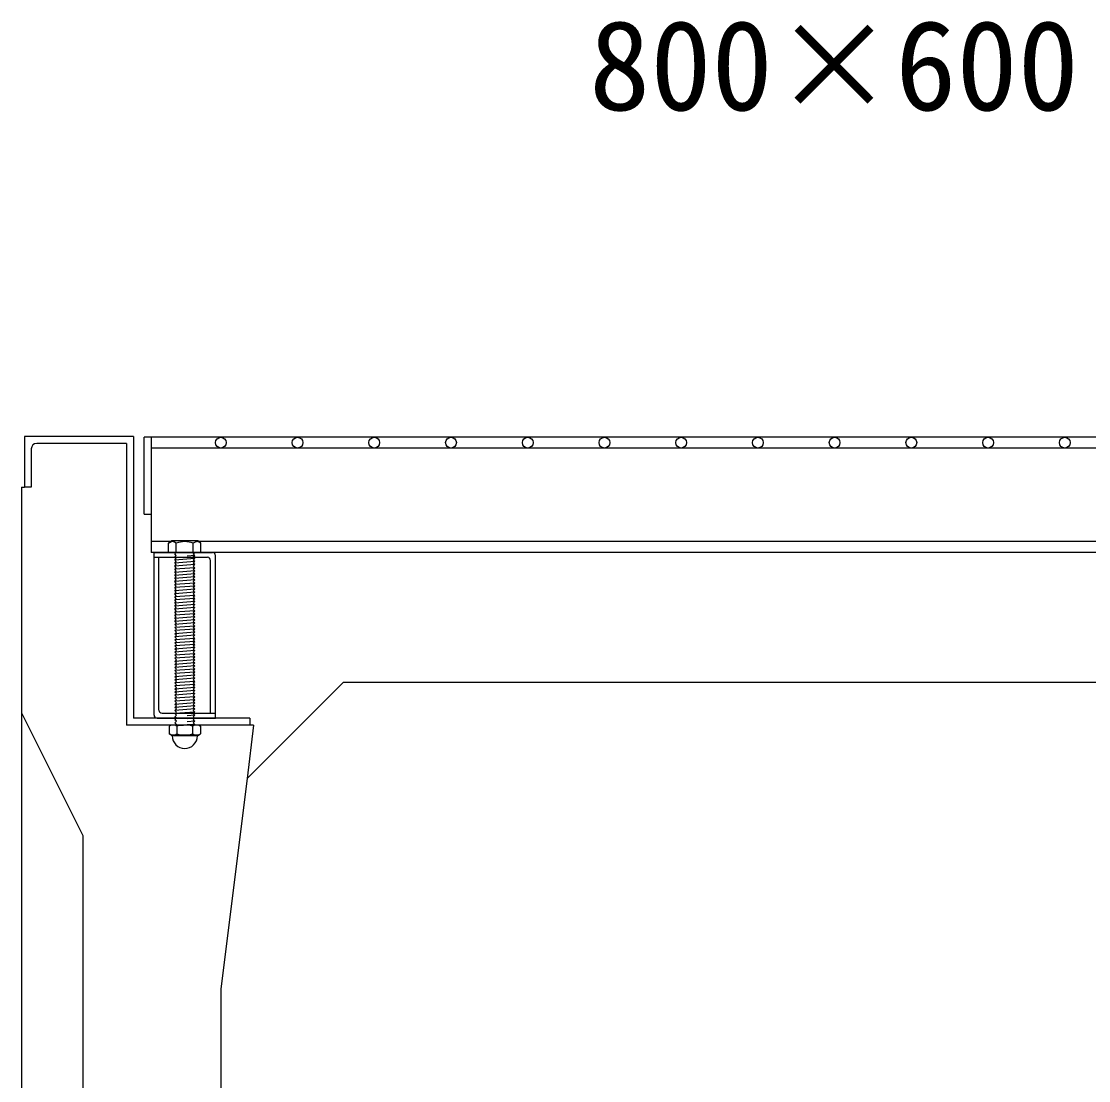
# Model space of a CAD drawing. Units: millimetres, scale not verified. Extents: x -16800 to 16800, y -5940 to 5940.
# Drawn here: x -14530 to -13834, y -1150 to -459 of the extents above; entities that cross this region are included whole.
import ezdxf
from ezdxf.enums import TextEntityAlignment as Align

# ---------------------------------------------------------------- set-up
doc = ezdxf.new("R2010")
doc.units = ezdxf.units.MM
doc.header["$LTSCALE"] = 20
doc.linetypes.add('DOTTED', pattern=[1.75, 0.25, -1.5])
for name, color, linetype, lineweight in [('0-2_HATCH', 6, 'Continuous', 25), ('0-5_OUTLINE', 3, 'Continuous', 25), ('0-6_TXT', 7, 'Continuous', 25)]:
    doc.layers.add(name, color=color, linetype=linetype, lineweight=lineweight)
doc.styles.add('ＭＳ ゴシック', font='')
doc.styles.get('ＭＳ ゴシック').set_extended_font_data('MS Gothic')

msp = doc.modelspace()

# ---------------------------------------------------------------- linework, layer by layer
at = {"layer": '0-2_HATCH'}
for p, q in [((-14457, -729.85), (-14457, -913.35)), ((-14461.5, -734.35), (-14520, -734.35)), ((-14461.5, -734.35), (-14461.5, -917.85)), ((-13550, -730.35), (-14450, -730.35)), ((-14450, -780.35), (-14450, -730.35)), ((-14445.5, -730.35), (-14445.5, -805.35)), ((-14523.5, -737.85), (-14523.5, -762.85)), ((-13554.5, -737.35), (-14445.5, -737.35)), ((-14523.5, -762.85), (-14528, -762.85)), ((-14450, -780.35), (-14445.5, -780.35)), ((-14432.68, -798.35), (-14445.5, -798.35)), ((-14432, -797.84), (-14434, -799.34)), ((-14434, -805.34), (-14434, -799.34)), ((-14433.67, -799.07), (-14432, -797.84)), ((-14415, -797.85), (-14432, -797.84)), ((-14429, -805.35), (-14429, -799.34)), ((-14418, -805.35), (-14418, -799.34)), ((-14413.33, -799.07), (-14415, -797.85)), ((-13585.68, -798.35), (-14414.32, -798.35)), ((-14413, -805.35), (-14413, -799.34)), ((-13554.5, -805.35), (-14445.5, -805.35)), ((-14443.5, -911.35), (-14443.5, -805.35)), ((-14443.5, -805.35), (-14405.5, -805.35)), ((-14413, -805.35), (-14434, -805.34)), ((-14430, -805.35), (-14417, -805.34)), ((-14430, -806.35), (-14429, -805.35)), ((-14429, -807.35), (-14430, -806.35)), ((-14418, -806.35), (-14417, -805.35)), ((-14417, -807.35), (-14418, -806.35)), ((-14443.5, -808.55), (-14408.7, -808.55)), ((-14440.3, -908.15), (-14440.3, -808.55)), ((-14430, -808.35), (-14429, -807.35)), ((-14429, -809.35), (-14430, -808.35)), ((-14430, -810.35), (-14429, -809.35)), ((-14417, -809.35), (-14430, -810.35)), ((-14429, -811.35), (-14430, -810.35)), ((-14430, -812.35), (-14429, -811.35)), ((-14417, -811.35), (-14430, -812.35)), ((-14429, -813.34), (-14430, -812.35)), ((-14430, -814.35), (-14429, -813.34)), ((-14417, -813.34), (-14430, -814.35)), ((-14418, -810.35), (-14417, -809.35)), ((-14417, -811.35), (-14418, -810.35)), ((-14418, -812.35), (-14417, -811.35)), ((-14417, -813.34), (-14418, -812.35)), ((-14418, -814.35), (-14417, -813.34)), ((-14406.7, -910.15), (-14406.7, -810.55)), ((-14403.5, -913.35), (-14403.5, -807.35)), ((-14429, -815.35), (-14430, -814.35)), ((-14430, -816.35), (-14429, -815.35)), ((-14417, -815.35), (-14430, -816.35)), ((-14429, -817.34), (-14430, -816.35)), ((-14417, -817.34), (-14430, -818.35)), ((-14430, -818.35), (-14429, -817.34)), ((-14417, -819.35), (-14430, -820.35)), ((-14429, -821.34), (-14430, -820.35)), ((-14417, -815.35), (-14418, -814.35)), ((-14418, -818.35), (-14417, -817.34)), ((-14417, -819.35), (-14418, -818.35)), ((-14418, -820.35), (-14417, -819.35)), ((-14417, -821.34), (-14418, -820.35)), ((-14430, -822.34), (-14429, -821.34)), ((-14417, -821.35), (-14430, -822.35)), ((-14429, -823.34), (-14430, -822.34)), ((-14417, -823.34), (-14430, -824.34)), ((-14430, -824.34), (-14429, -823.34)), ((-14429, -825.34), (-14430, -824.34)), ((-14417, -825.34), (-14430, -826.34)), ((-14430, -826.34), (-14429, -825.34)), ((-14429, -827.34), (-14430, -826.34)), ((-14417, -827.34), (-14430, -828.34)), ((-14430, -828.34), (-14429, -827.34)), ((-14418, -822.35), (-14417, -821.35)), ((-14418, -822.35), (-14417, -823.35)), ((-14418, -824.34), (-14417, -823.34)), ((-14418, -824.34), (-14417, -825.34)), ((-14418, -826.34), (-14417, -825.34)), ((-14418, -826.34), (-14417, -827.34)), ((-14418, -828.34), (-14417, -827.34)), ((-14429, -829.34), (-14430, -828.34)), ((-14417, -829.34), (-14430, -830.34)), ((-14430, -830.34), (-14429, -829.34)), ((-14429, -831.34), (-14430, -830.34)), ((-14417, -831.34), (-14430, -832.34)), ((-14430, -832.34), (-14429, -831.34)), ((-14429, -833.34), (-14430, -832.34)), ((-14417, -833.34), (-14430, -834.34)), ((-14430, -834.34), (-14429, -833.34)), ((-14429, -835.34), (-14430, -834.34)), ((-14418, -828.34), (-14417, -829.34)), ((-14418, -830.34), (-14417, -829.34)), ((-14418, -830.34), (-14417, -831.34)), ((-14418, -832.34), (-14417, -831.34)), ((-14418, -832.34), (-14417, -833.34)), ((-14418, -834.34), (-14417, -833.34)), ((-14418, -834.34), (-14417, -835.34)), ((-14417, -835.34), (-14430, -836.34)), ((-14430, -836.34), (-14429, -835.34)), ((-14429, -837.34), (-14430, -836.34)), ((-14417, -837.34), (-14430, -838.34)), ((-14430, -838.34), (-14429, -837.34)), ((-14429, -839.34), (-14430, -838.34)), ((-14417, -839.34), (-14430, -840.34)), ((-14430, -840.34), (-14429, -839.34)), ((-14429, -841.34), (-14430, -840.34)), ((-14417, -841.34), (-14430, -842.34)), ((-14430, -842.34), (-14429, -841.34)), ((-14418, -836.34), (-14417, -835.34)), ((-14418, -836.34), (-14417, -837.34)), ((-14418, -838.34), (-14417, -837.34)), ((-14418, -838.34), (-14417, -839.34)), ((-14418, -840.34), (-14417, -839.34)), ((-14418, -840.34), (-14417, -841.34)), ((-14418, -842.34), (-14417, -841.34)), ((-14429, -843.34), (-14430, -842.34)), ((-14417, -843.34), (-14430, -844.34)), ((-14430, -844.34), (-14429, -843.34)), ((-14429, -845.34), (-14430, -844.34)), ((-14417, -845.34), (-14430, -846.34)), ((-14430, -846.34), (-14429, -845.34)), ((-14429, -847.34), (-14430, -846.34)), ((-14417, -847.34), (-14430, -848.34)), ((-14430, -848.34), (-14429, -847.34)), ((-14429, -849.34), (-14430, -848.34)), ((-14418, -842.34), (-14417, -843.34)), ((-14418, -844.34), (-14417, -843.34)), ((-14418, -844.34), (-14417, -845.35)), ((-14418, -846.34), (-14417, -845.34)), ((-14418, -846.34), (-14417, -847.34)), ((-14418, -848.34), (-14417, -847.34)), ((-14418, -848.34), (-14417, -849.35)), ((-14417, -849.35), (-14430, -850.35)), ((-14430, -850.35), (-14429, -849.35)), ((-14429, -851.35), (-14430, -850.35)), ((-14416.99, -851.35), (-14429.99, -852.35)), ((-14429.99, -852.35), (-14428.99, -851.35)), ((-14428.99, -853.35), (-14429.99, -852.35)), ((-14416.99, -853.35), (-14429.99, -854.35)), ((-14429.99, -854.35), (-14428.99, -853.35)), ((-14428.99, -855.35), (-14429.99, -854.35)), ((-14416.99, -855.35), (-14429.99, -856.35)), ((-14429.99, -856.35), (-14428.99, -855.35)), ((-14418, -850.35), (-14417, -849.35)), ((-14418, -850.35), (-14416.99, -851.35)), ((-14417.99, -852.35), (-14416.99, -851.35)), ((-14417.99, -852.35), (-14416.99, -853.35)), ((-14417.99, -854.35), (-14416.99, -853.35)), ((-14417.99, -854.35), (-14416.99, -855.35)), ((-14417.99, -856.35), (-14416.99, -855.35)), ((-14428.99, -857.35), (-14429.99, -856.35)), ((-14416.99, -857.35), (-14429.99, -858.35)), ((-14429.99, -858.35), (-14428.99, -857.35)), ((-14428.99, -859.35), (-14429.99, -858.35)), ((-14416.98, -859.36), (-14429.99, -860.36)), ((-14429.99, -860.36), (-14428.99, -859.36)), ((-14428.99, -861.36), (-14429.99, -860.36)), ((-14416.98, -861.36), (-14429.98, -862.36)), ((-14429.98, -862.36), (-14428.98, -861.36)), ((-14428.98, -863.36), (-14429.98, -862.36)), ((-14417.99, -856.35), (-14416.99, -857.35)), ((-14417.99, -858.35), (-14416.99, -857.35)), ((-14417.99, -858.35), (-14416.98, -859.36)), ((-14417.98, -860.36), (-14416.98, -859.36)), ((-14417.98, -860.36), (-14416.98, -861.36)), ((-14417.98, -862.36), (-14416.98, -861.36)), ((-14417.98, -862.36), (-14416.98, -863.36)), ((-14416.99, -863.35), (-14429.99, -864.35)), ((-14429.99, -864.35), (-14428.99, -863.35)), ((-14428.99, -865.35), (-14429.99, -864.35)), ((-14416.99, -865.35), (-14429.99, -866.35)), ((-14429.99, -866.35), (-14428.99, -865.35)), ((-14428.99, -867.35), (-14429.99, -866.35)), ((-14416.99, -867.35), (-14429.99, -868.35)), ((-14429.99, -868.35), (-14428.99, -867.35)), ((-14428.99, -869.35), (-14429.99, -868.35)), ((-14416.98, -869.35), (-14429.98, -870.35)), ((-14429.98, -870.35), (-14428.98, -869.35)), ((-14417.99, -864.35), (-14416.99, -863.35)), ((-14417.99, -864.35), (-14416.99, -865.35)), ((-14417.99, -866.35), (-14416.99, -865.35)), ((-14417.99, -866.35), (-14416.99, -867.35)), ((-14417.99, -868.35), (-14416.99, -867.35)), ((-14417.99, -868.35), (-14416.98, -869.36)), ((-14417.98, -870.36), (-14416.98, -869.36)), ((-14428.98, -871.35), (-14429.98, -870.35)), ((-14416.98, -871.36), (-14429.98, -872.36)), ((-14429.98, -872.36), (-14428.98, -871.36)), ((-14428.98, -873.36), (-14429.98, -872.36)), ((-14416.98, -873.36), (-14429.98, -874.36)), ((-14429.98, -874.36), (-14428.98, -873.36)), ((-14428.98, -875.36), (-14429.98, -874.36)), ((-14416.98, -875.36), (-14429.98, -876.36)), ((-14429.98, -876.36), (-14428.98, -875.36)), ((-14428.98, -877.36), (-14429.98, -876.36)), ((-14417.98, -870.36), (-14416.98, -871.36)), ((-14417.98, -872.36), (-14416.98, -871.36)), ((-14417.98, -872.36), (-14416.98, -873.36)), ((-14417.98, -874.36), (-14416.98, -873.36)), ((-14417.98, -874.36), (-14416.98, -875.36)), ((-14417.98, -876.36), (-14416.98, -875.36)), ((-14417.98, -876.36), (-14416.97, -877.36)), ((-14416.97, -877.36), (-14429.97, -878.36)), ((-14429.97, -878.36), (-14428.97, -877.36)), ((-14428.97, -879.36), (-14429.97, -878.36)), ((-14429.97, -880.36), (-14428.97, -879.36)), ((-14416.97, -879.37), (-14429.97, -880.37)), ((-14428.97, -881.36), (-14429.97, -880.37)), ((-14416.97, -881.37), (-14429.97, -882.37)), ((-14429.97, -882.37), (-14428.97, -881.37)), ((-14428.97, -883.37), (-14429.97, -882.37)), ((-14417.97, -878.36), (-14416.97, -877.36)), ((-14417.97, -878.36), (-14416.97, -879.37)), ((-14417.97, -880.37), (-14416.97, -879.37)), ((-14417.97, -880.37), (-14416.97, -881.37)), ((-14417.97, -882.37), (-14416.97, -881.37)), ((-14417.97, -882.37), (-14416.97, -883.37)), ((-14416.97, -883.37), (-14429.97, -884.37)), ((-14429.97, -884.37), (-14428.97, -883.37)), ((-14428.97, -885.37), (-14429.97, -884.37)), ((-14416.96, -885.37), (-14429.96, -886.37)), ((-14429.96, -886.37), (-14428.96, -885.37)), ((-14428.96, -887.37), (-14429.96, -886.37)), ((-14416.96, -887.37), (-14429.96, -888.37)), ((-14429.96, -888.37), (-14428.96, -887.37)), ((-14428.96, -889.37), (-14429.96, -888.37)), ((-14429.96, -890.37), (-14428.96, -889.37)), ((-14416.96, -889.38), (-14429.96, -890.38)), ((-14417.97, -884.37), (-14416.97, -883.37)), ((-14417.97, -884.37), (-14416.96, -885.37)), ((-14417.96, -886.37), (-14416.96, -885.37)), ((-14417.96, -886.37), (-14416.96, -887.37)), ((-14417.96, -888.37), (-14416.96, -887.37)), ((-14417.96, -888.37), (-14416.96, -889.38)), ((-14417.96, -890.38), (-14416.96, -889.38)), ((-14428.96, -891.37), (-14429.96, -890.38)), ((-14416.96, -891.38), (-14429.96, -892.38)), ((-14429.96, -892.38), (-14428.96, -891.38)), ((-14428.96, -893.38), (-14429.96, -892.38)), ((-14416.95, -893.38), (-14429.96, -894.38)), ((-14429.96, -894.38), (-14428.96, -893.38)), ((-14428.96, -895.38), (-14429.96, -894.38)), ((-14416.95, -895.38), (-14429.95, -896.38)), ((-14429.95, -896.38), (-14428.95, -895.38)), ((-14428.95, -897.38), (-14429.95, -896.38)), ((-14417.96, -890.38), (-14416.96, -891.38)), ((-14417.96, -892.38), (-14416.96, -891.38)), ((-14417.96, -892.38), (-14416.95, -893.38)), ((-14417.96, -894.38), (-14416.95, -893.38)), ((-14417.95, -894.38), (-14416.95, -895.38)), ((-14417.95, -896.38), (-14416.95, -895.38)), ((-14417.95, -896.38), (-14416.95, -897.38)), ((-14416.95, -897.38), (-14429.95, -898.38)), ((-14429.95, -898.38), (-14428.95, -897.38)), ((-14428.95, -899.38), (-14429.95, -898.38)), ((-14416.95, -899.39), (-14429.95, -900.39)), ((-14429.95, -900.39), (-14428.95, -899.39)), ((-14428.95, -901.39), (-14429.95, -900.39)), ((-14416.95, -901.39), (-14429.95, -902.39)), ((-14429.95, -902.39), (-14428.95, -901.39)), ((-14428.95, -903.39), (-14429.95, -902.39)), ((-14416.94, -903.39), (-14429.94, -904.39)), ((-14429.94, -904.39), (-14428.94, -903.39)), ((-14417.95, -898.38), (-14416.95, -897.38)), ((-14417.95, -898.38), (-14416.95, -899.39)), ((-14417.95, -900.39), (-14416.95, -899.39)), ((-14417.95, -900.39), (-14416.95, -901.39)), ((-14417.95, -902.39), (-14416.95, -901.39)), ((-14417.94, -902.39), (-14416.94, -903.39)), ((-14417.94, -904.39), (-14416.94, -903.39)), ((-14438.3, -910.15), (-14403.5, -910.15)), ((-14428.94, -905.39), (-14429.94, -904.39)), ((-14416.94, -905.39), (-14429.94, -906.39)), ((-14429.94, -906.39), (-14428.94, -905.39)), ((-14428.94, -907.39), (-14429.94, -906.39)), ((-14416.94, -907.39), (-14429.94, -908.39)), ((-14429.94, -908.39), (-14428.94, -907.39)), ((-14428.94, -909.39), (-14429.94, -908.39)), ((-14416.94, -909.4), (-14429.94, -910.4)), ((-14429.94, -910.4), (-14428.94, -909.4)), ((-14428.94, -911.4), (-14429.94, -910.4)), ((-14417.94, -904.39), (-14416.94, -905.39)), ((-14417.94, -906.39), (-14416.94, -905.39)), ((-14417.94, -906.39), (-14416.94, -907.39)), ((-14417.94, -908.39), (-14416.94, -907.39)), ((-14417.94, -908.39), (-14416.94, -909.4)), ((-14417.94, -910.4), (-14416.94, -909.4)), ((-14417.94, -910.4), (-14416.93, -911.4)), ((-14378.63, -917.85), (-14461.5, -917.85)), ((-14381, -913.35), (-14457, -913.35)), ((-14441.5, -913.35), (-14403.5, -913.35)), ((-14432.84, -917.85), (-14433.71, -918.49)), ((-14414.16, -917.84), (-14432.84, -917.85)), ((-14429.93, -912.4), (-14428.93, -911.4)), ((-14428.93, -913.4), (-14429.93, -912.4)), ((-14429.93, -914.4), (-14428.93, -913.4)), ((-14428.93, -915.4), (-14429.93, -914.4)), ((-14429.93, -916.4), (-14428.93, -915.4)), ((-14428.93, -917.4), (-14429.93, -916.4)), ((-14429.37, -917.85), (-14428.93, -917.4)), ((-14417.93, -912.4), (-14416.93, -911.4)), ((-14417.93, -912.4), (-14416.93, -913.4)), ((-14417.93, -914.4), (-14416.93, -913.4)), ((-14417.93, -914.4), (-14416.93, -915.4)), ((-14417.93, -916.4), (-14416.93, -915.4)), ((-14417.93, -916.4), (-14416.93, -917.4)), ((-14417.37, -917.85), (-14416.93, -917.4)), ((-14414.16, -917.84), (-14413.29, -918.49)), ((-14378.63, -917.85), (-14382.86, -952.7)), ((-14381, -913.35), (-14381, -917.85)), ((-14433.71, -918.49), (-14433.71, -923.68)), ((-14432.01, -924.65), (-14433.71, -923.68)), ((-14432.01, -924.97), (-14432.01, -924.65)), ((-14414.99, -924.65), (-14432.01, -924.65)), ((-14414.99, -924.97), (-14432.01, -924.97)), ((-14428.6, -918.49), (-14428.6, -923.68)), ((-14418.4, -918.49), (-14418.4, -923.68)), ((-14414.99, -924.65), (-14413.29, -923.68)), ((-14414.99, -924.97), (-14414.99, -924.65)), ((-14413.29, -918.49), (-14413.29, -923.68))]:
    msp.add_line(p, q, dxfattribs=at)
at = {"layer": '0-2_HATCH', "linetype": 'DOTTED'}
for p, q in [((-14417, -805.35), (-14430, -806.35)), ((-14417, -807.35), (-14430, -808.35)), ((-14416.93, -911.4), (-14429.93, -912.4)), ((-14416.93, -913.4), (-14429.93, -914.4)), ((-14416.93, -915.4), (-14429.93, -916.4)), ((-14429.37, -917.85), (-14417.37, -917.85)), ((-14416.93, -917.4), (-14422.66, -917.85))]:
    msp.add_line(p, q, dxfattribs=at)
at = {"layer": '0-2_HATCH'}
for points in [[(-14417, -809.35), (-14418, -808.35), (-14417, -807.35)], [(-14430, -820.35), (-14429, -819.35), (-14430, -818.35)], [(-14417, -817.34), (-14418, -816.34), (-14417, -815.35)]]:
    msp.add_lwpolyline(points, dxfattribs=at)
for centre in [(-14400, -733.85), (-14350, -733.85), (-14300, -733.85), (-14250, -733.85), (-14200, -733.85), (-14150, -733.85), (-14100, -733.85), (-14050, -733.85), (-14000, -733.85), (-13950, -733.85), (-13900, -733.85), (-13850, -733.85)]:
    msp.add_circle(centre, 3.5, dxfattribs=at)
for centre, radius, start, end in [((-14520, -737.85), 3.5, 90, 180), ((-14431.5, -801.97), 3.62, 46.39563, 133.60437), ((-14423.5, -813.97), 15.62, 69.39075, 110.60925), ((-14415.5, -801.97), 3.62, 46.39563, 133.60437), ((-14405.5, -807.35), 2, 0, 90), ((-14408.7, -810.55), 2, 0, 90), ((-14438.3, -908.15), 2, 180, 270), ((-14441.5, -911.35), 2, 180, 270), ((-14431.15, -923.19), 5.35, 61.49832, 118.50684), ((-14423.5, -938.26), 20.42, 75.52621, 104.47362), ((-14415.85, -923.19), 5.35, 61.49231, 118.50169), ((-14431.15, -918.98), 5.35, 241.49843, 298.50089), ((-14423.5, -924.97), 8.19, 180, 359.99995), ((-14423.5, -903.91), 20.42, 255.52638, 284.47374), ((-14415.85, -918.98), 5.35, 241.49989, 298.5)]:
    msp.add_arc(centre, radius, start, end, dxfattribs=at)
at = {"layer": '0-5_OUTLINE'}
for p, q in [((-14530, -762.85), (-14528, -762.85)), ((-14530, -762.85), (-14530, -1539.85)), ((-14382.86, -952.7), (-14320, -889.85)), ((-14320, -889.85), (-13680, -889.85)), ((-14530, -909.85), (-14490, -989.85)), ((-14382.86, -952.7), (-14400, -1089.85)), ((-14490, -989.85), (-14490, -1539.85)), ((-14400, -1089.85), (-14400, -1539.85))]:
    msp.add_line(p, q, dxfattribs=at)
msp.add_lwpolyline([(-14457, -729.85), (-14528, -729.85), (-14528, -762.85)], dxfattribs=at)

# ---------------------------------------------------------------- texts
at = {"layer": '0-6_TXT', "style": 'ＭＳ ゴシック'}
msp.add_text('800×600', height=58.65, dxfattribs=at).set_placement((-14160, -534.84), align=Align.BOTTOM_LEFT)

doc.saveas('drawing.dxf')
